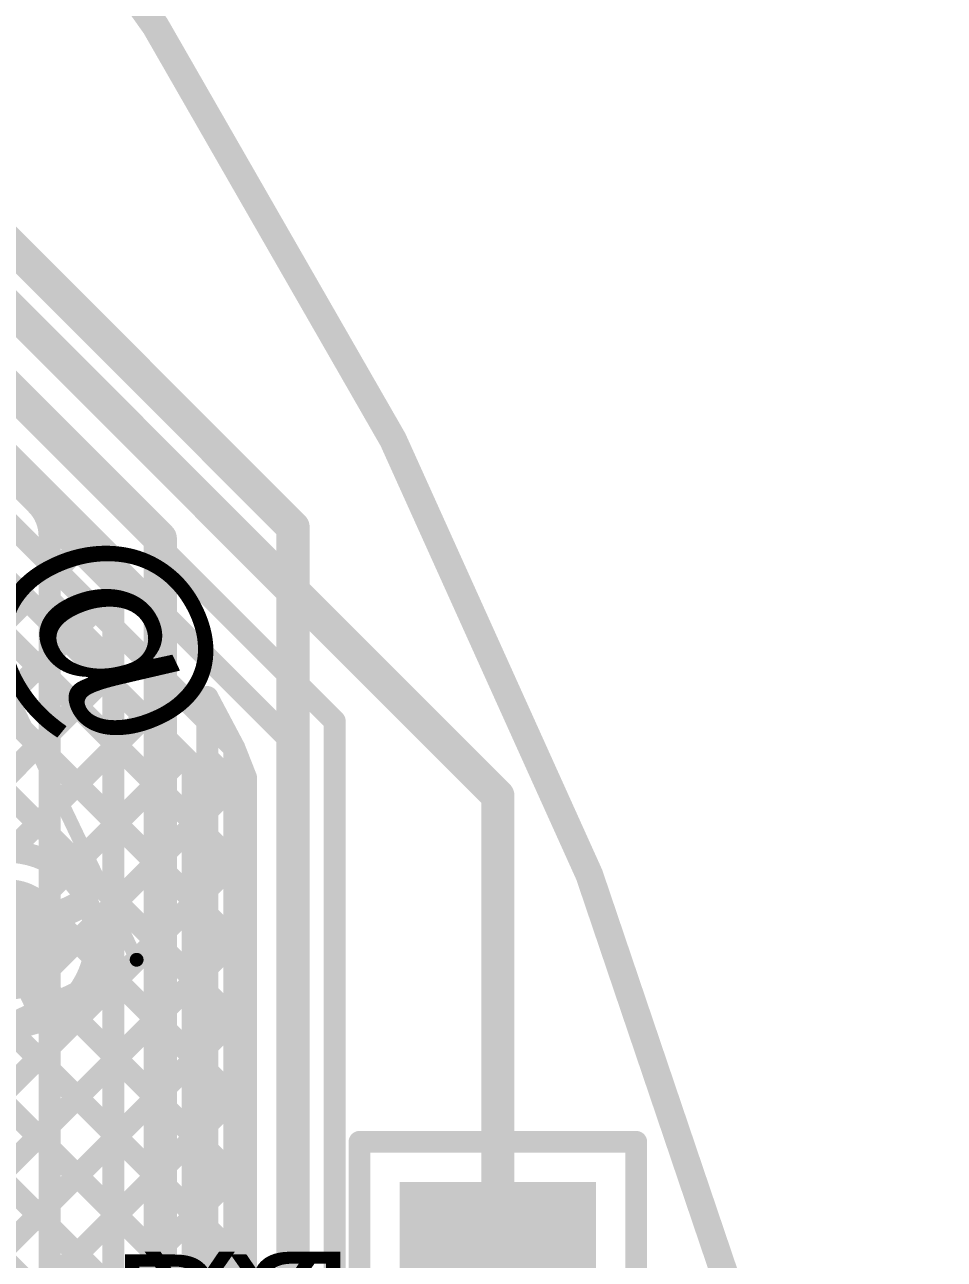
# Model space of a CAD drawing. Header units: millimetres. Extents: x -0.64 to 2.98, y -0.65 to 2.86.
# Drawn here: x 2.646 to 2.9783, y 1.6376 to 2.0836 of the extents above; entities that cross this region are included whole.
import ezdxf

# ---------------------------------------------------------------- set-up
doc = ezdxf.new("R2010")
doc.units = ezdxf.units.MM
doc.header["$MEASUREMENT"] = 0
for name, color, linetype in [('BottomLayer', 5, 'Continuous'), ('BottomOverlay', 54, 'Continuous'), ('BottomSolder', 6, 'Continuous'), ('Mechanical2', 216, 'Continuous'), ('MultiLayer', 9, 'Continuous'), ('PadHoleLayer', 156, 'Continuous'), ('TopLayer', 1, 'Continuous'), ('TopOverlay', 2, 'Continuous'), ('TopPaste', 8, 'Continuous'), ('TopSolder', 216, 'Continuous')]:
    doc.layers.add(name, color=color, linetype=linetype)
doc.styles.add('Arial', font='', dxfattribs={"height": 0.2})
doc.styles.get('Arial').set_extended_font_data('Arial')

# ---------------------------------------------------------------- blocks, each defined once
blk = doc.blocks.new('SPM0687LR5H_1_234')
at = {"layer": 'BottomSolder'}
h = blk.add_hatch(color=6, dxfattribs=at)
edge = h.paths.add_edge_path()
edge.add_arc((0, -0.03594), 0.004, 0, 360)
at = {"layer": 'PadHoleLayer'}
h = blk.add_hatch(color=156, dxfattribs=at)
edge = h.paths.add_edge_path()
edge.add_arc((0, -0.03594), 0.02018, 0, 360)
at = {"layer": 'TopLayer'}
h = blk.add_hatch(color=1, dxfattribs=at)
edge = h.paths.add_edge_path()
edge.add_arc((-0.0474, 0.06705), 0.01772, 0, 360)
h = blk.add_hatch(color=1, dxfattribs=at)
edge = h.paths.add_edge_path()
edge.add_arc((0, 0.06705), 0.01772, 0, 360)
h = blk.add_hatch(color=1, dxfattribs=at)
edge = h.paths.add_edge_path()
edge.add_arc((0.0474, 0.06705), 0.01772, 0, 360)
h = blk.add_hatch(color=1, dxfattribs=at)
edge = h.paths.add_edge_path()
edge.add_arc((0, -0.03594), 0.03299, 0, 360)
h = blk.add_hatch(color=1, dxfattribs=at)
edge = h.paths.add_edge_path()
edge.add_arc((-0.0474, -0.06705), 0.01772, 0, 360)
h = blk.add_hatch(color=1, dxfattribs=at)
edge = h.paths.add_edge_path()
edge.add_arc((0.0474, -0.06705), 0.01772, 0, 360)
at = {"layer": 'TopPaste'}
h = blk.add_hatch(color=8, dxfattribs=at)
edge = h.paths.add_edge_path()
edge.add_arc((-0.0474, 0.06705), 0.01772, 0, 360)
h = blk.add_hatch(color=8, dxfattribs=at)
edge = h.paths.add_edge_path()
edge.add_arc((0, 0.06705), 0.01772, 0, 360)
h = blk.add_hatch(color=8, dxfattribs=at)
edge = h.paths.add_edge_path()
edge.add_arc((0.0474, 0.06705), 0.01772, 0, 360)
h = blk.add_hatch(color=8, dxfattribs=at)
edge = h.paths.add_edge_path()
edge.add_arc((-0.0474, -0.06705), 0.01772, 0, 360)
h = blk.add_hatch(color=8, dxfattribs=at)
edge = h.paths.add_edge_path()
edge.add_arc((0.0474, -0.06705), 0.01772, 0, 360)
at = {"layer": 'TopSolder'}
h = blk.add_hatch(color=216, dxfattribs=at)
edge = h.paths.add_edge_path()
edge.add_arc((-0.0474, 0.06705), 0.02172, 0, 360)
h = blk.add_hatch(color=216, dxfattribs=at)
edge = h.paths.add_edge_path()
edge.add_arc((0, 0.06705), 0.02172, 0, 360)
h = blk.add_hatch(color=216, dxfattribs=at)
edge = h.paths.add_edge_path()
edge.add_arc((0.0474, 0.06705), 0.02172, 0, 360)
h = blk.add_hatch(color=216, dxfattribs=at)
edge = h.paths.add_edge_path()
edge.add_arc((0, -0.03594), 0.03699, 0, 360)
h = blk.add_hatch(color=216, dxfattribs=at)
edge = h.paths.add_edge_path()
edge.add_arc((-0.0474, -0.06705), 0.02172, 0, 360)
h = blk.add_hatch(color=216, dxfattribs=at)
edge = h.paths.add_edge_path()
edge.add_arc((0.0474, -0.06705), 0.02172, 0, 360)
at = {"layer": 'TopOverlay', "const_width": 0.005}
for points in [[(-0.07402, 0.09591), (-0.07402, -0.10591)], [(0.07402, 0.09591), (-0.07402, 0.09591)], [(0.07402, 0.09591), (0.07402, -0.10591)], [(-0.085, 0.075), (-0.085, 0.065)], [(-0.085, 0.075), (-0.08, 0.07)], [(-0.08, 0.07), (-0.085, 0.065)], [(0.07402, -0.10591), (-0.07402, -0.10591)]]:
    blk.add_lwpolyline(points, dxfattribs=at)
at = {"layer": 'TopOverlay', "const_width": 0.0025}
for points in [[(-0.07527, 0.09591, 1), (-0.07277, 0.09591, 1)], [(-0.07527, 0.09591, 1), (-0.07277, 0.09591, 1)], [(0.07277, 0.09591, 1), (0.07527, 0.09591, 1)], [(0.07277, 0.09591, 1), (0.07527, 0.09591, 1)], [(-0.08625, 0.075, 1), (-0.08375, 0.075, 1)], [(-0.08625, 0.075, 1), (-0.08375, 0.075, 1)], [(-0.08125, 0.07, 1), (-0.07875, 0.07, 1)], [(-0.08125, 0.07, 1), (-0.07875, 0.07, 1)], [(-0.08625, 0.065, 1), (-0.08375, 0.065, 1)], [(-0.08625, 0.065, 1), (-0.08375, 0.065, 1)], [(-0.07527, -0.10591, 1), (-0.07277, -0.10591, 1)], [(-0.07527, -0.10591, 1), (-0.07277, -0.10591, 1)], [(0.07277, -0.10591, 1), (0.07527, -0.10591, 1)], [(0.07277, -0.10591, 1), (0.07527, -0.10591, 1)]]:
    blk.add_lwpolyline(points, format="xyb", close=True, dxfattribs=at)
blk = doc.blocks.new('HDR1X5_257')
at = {"layer": 'BottomLayer'}
blk.add_hatch(color=5, dxfattribs=at).paths.add_polyline_path([(-0.0315, 0.0315), (0.0315, 0.0315), (0.0315, -0.0315), (-0.0315, -0.0315)])
at = {"layer": 'BottomSolder'}
blk.add_hatch(color=6, dxfattribs=at).paths.add_polyline_path([(-0.0355, 0.0355), (0.0355, 0.0355), (0.0355, -0.0355), (-0.0355, -0.0355)])
at = {"layer": 'MultiLayer'}
blk.add_hatch(color=9, dxfattribs=at).paths.add_polyline_path([(-0.0315, 0.0315), (0.0315, 0.0315), (0.0315, -0.0315), (-0.0315, -0.0315)])
at = {"layer": 'PadHoleLayer'}
h = blk.add_hatch(color=156, dxfattribs=at)
edge = h.paths.add_edge_path()
edge.add_arc((0, 0), 0.0187, 0, 360)
at = {"layer": 'TopLayer'}
blk.add_hatch(color=1, dxfattribs=at).paths.add_polyline_path([(-0.0315, 0.0315), (0.0315, 0.0315), (0.0315, -0.0315), (-0.0315, -0.0315)])
at = {"layer": 'TopSolder'}
blk.add_hatch(color=216, dxfattribs=at).paths.add_polyline_path([(-0.0355, 0.0355), (0.0355, 0.0355), (0.0355, -0.0355), (-0.0355, -0.0355)])
at = {"layer": 'TopOverlay', "const_width": 0.00787}
for points in [[(-0.05, -0.05), (-0.05, 0.05)], [(0.45, 0.05), (-0.05, 0.05)], [(0.45, -0.05), (-0.05, -0.05)]]:
    blk.add_lwpolyline(points, dxfattribs=at)
at = {"layer": 'TopOverlay', "const_width": 0.00394}
for points in [[(-0.05197, 0.05, 1), (-0.04803, 0.05, 1)], [(-0.05197, 0.05, 1), (-0.04803, 0.05, 1)], [(-0.05197, -0.05, 1), (-0.04803, -0.05, 1)], [(-0.05197, -0.05, 1), (-0.04803, -0.05, 1)]]:
    blk.add_lwpolyline(points, format="xyb", close=True, dxfattribs=at)

msp = doc.modelspace()

# ---------------------------------------------------------------- linework, layer by layer
at = {"layer": 'BottomLayer'}
for points, const_width in [([(2.533, 2.112), (2.743, 1.902)], 0.012), ([(2.516, 2.077), (2.695, 1.898)], 0.012), ([(2.50896, 2.06), (2.678, 1.89096)], 0.008), ([(2.50733, 2.0533), (2.6503, 1.91033)], 0.008), ([(2.65159, 1.90887), (2.65584, 1.91312)], 0.008), ([(2.65372, 1.90527), (2.678, 1.88099)], 0.008), ([(2.743, 1.604), (2.743, 1.902)], 0.012), ([(2.655, 1.34426), (2.655, 1.899)], 0.008), ([(2.655, 1.884), (2.66998, 1.89898)], 0.008), ([(2.695, 1.239), (2.695, 1.898)], 0.012), ([(2.678, 1.239), (2.678, 1.89096)], 0.008), ([(2.655, 1.85571), (2.678, 1.87871)], 0.008), ([(2.655, 1.8757), (2.678, 1.8527)], 0.008), ([(2.655, 1.82743), (2.678, 1.85043)], 0.008), ([(2.655, 1.84742), (2.678, 1.82442)], 0.008), ([(2.712, 1.84066), (2.72174, 1.82226)], 0.008), ([(2.712, 1.24604), (2.712, 1.84066)], 0.008), ([(2.712, 1.82786), (2.71643, 1.83229)], 0.008), ([(2.655, 1.79915), (2.678, 1.82215)], 0.008), ([(2.72174, 1.82226), (2.726, 1.81145)], 0.008), ([(2.655, 1.81913), (2.678, 1.79613)], 0.008), ([(2.712, 1.8187), (2.726, 1.8047)], 0.008), ([(2.712, 1.79958), (2.7254, 1.81298)], 0.008), ([(2.726, 1.604), (2.726, 1.81145)], 0.008), ([(2.655, 1.77086), (2.678, 1.79386)], 0.008), ([(2.655, 1.79085), (2.678, 1.76785)], 0.008), ([(2.712, 1.79042), (2.726, 1.77642)], 0.008), ([(2.712, 1.77129), (2.726, 1.78529)], 0.008), ([(2.655, 1.74258), (2.678, 1.76558)], 0.008), ([(2.655, 1.76257), (2.678, 1.73957)], 0.008), ([(2.712, 1.76213), (2.726, 1.74813)], 0.008), ([(2.712, 1.74301), (2.726, 1.75701)], 0.008), ([(2.655, 1.71429), (2.678, 1.73729)], 0.008), ([(2.655, 1.73428), (2.678, 1.71128)], 0.008), ([(2.712, 1.73385), (2.726, 1.71985)], 0.008), ([(2.712, 1.71472), (2.726, 1.72872)], 0.008), ([(2.655, 1.68601), (2.678, 1.70901)], 0.008), ([(2.655, 1.706), (2.678, 1.683)], 0.008), ([(2.712, 1.70557), (2.726, 1.69157)], 0.008), ([(2.712, 1.68644), (2.726, 1.70044)], 0.008), ([(2.655, 1.65772), (2.678, 1.68072)], 0.008), ([(2.655, 1.67771), (2.678, 1.65471)], 0.008), ([(2.712, 1.67728), (2.726, 1.66328)], 0.008), ([(2.712, 1.65816), (2.726, 1.67216)], 0.008), ([(2.655, 1.62944), (2.678, 1.65244)], 0.008), ([(2.655, 1.64943), (2.678, 1.62643)], 0.008), ([(2.712, 1.649), (2.726, 1.635)], 0.008), ([(2.712, 1.62987), (2.726, 1.64387)], 0.008)]:
    msp.add_lwpolyline(points, dxfattribs=dict(at, const_width=const_width))
for points, const_width in [([(2.6483, 1.91033, 1), (2.6523, 1.91033, 1)], 0.004), ([(2.6483, 1.91033, 1), (2.6523, 1.91033, 1)], 0.004), ([(2.64831, 1.91031, 1), (2.65231, 1.91031, 1)], 0.004), ([(2.65384, 1.91312, 1), (2.65784, 1.91312, 1)], 0.004), ([(2.64959, 1.90887, 1), (2.65359, 1.90887, 1)], 0.004), ([(2.65172, 1.90527, 1), (2.65572, 1.90527, 1)], 0.004), ([(2.74, 1.902, 1), (2.746, 1.902, 1)], 0.006), ([(2.74, 1.902, 1), (2.746, 1.902, 1)], 0.006), ([(2.653, 1.899, 1), (2.657, 1.899, 1)], 0.004), ([(2.653, 1.899, 1), (2.657, 1.899, 1)], 0.004), ([(2.653, 1.899, 1), (2.657, 1.899, 1)], 0.004), ([(2.66798, 1.89898, 1), (2.67198, 1.89898, 1)], 0.004), ([(2.692, 1.898, 1), (2.698, 1.898, 1)], 0.006), ([(2.692, 1.898, 1), (2.698, 1.898, 1)], 0.006), ([(2.676, 1.89096, 1), (2.68, 1.89096, 1)], 0.004), ([(2.676, 1.89096, 1), (2.68, 1.89096, 1)], 0.004), ([(2.653, 1.884, 1), (2.657, 1.884, 1)], 0.004), ([(2.676, 1.88099, 1), (2.68, 1.88099, 1)], 0.004), ([(2.676, 1.87871, 1), (2.68, 1.87871, 1)], 0.004), ([(2.653, 1.8757, 1), (2.657, 1.8757, 1)], 0.004), ([(2.653, 1.85571, 1), (2.657, 1.85571, 1)], 0.004), ([(2.676, 1.8527, 1), (2.68, 1.8527, 1)], 0.004), ([(2.653, 1.84742, 1), (2.657, 1.84742, 1)], 0.004), ([(2.676, 1.85043, 1), (2.68, 1.85043, 1)], 0.004), ([(2.71, 1.84066, 1), (2.714, 1.84066, 1)], 0.004), ([(2.71, 1.84066, 1), (2.714, 1.84066, 1)], 0.004), ([(2.71443, 1.83229, 1), (2.71843, 1.83229, 1)], 0.004), ([(2.653, 1.82743, 1), (2.657, 1.82743, 1)], 0.004), ([(2.71, 1.82786, 1), (2.714, 1.82786, 1)], 0.004), ([(2.676, 1.82442, 1), (2.68, 1.82442, 1)], 0.004), ([(2.676, 1.82215, 1), (2.68, 1.82215, 1)], 0.004), ([(2.71974, 1.82226, 1), (2.72374, 1.82226, 1)], 0.004), ([(2.71974, 1.82226, 1), (2.72374, 1.82226, 1)], 0.004), ([(2.653, 1.81913, 1), (2.657, 1.81913, 1)], 0.004), ([(2.71, 1.8187, 1), (2.714, 1.8187, 1)], 0.004), ([(2.7234, 1.81298, 1), (2.7274, 1.81298, 1)], 0.004), ([(2.724, 1.81145, 1), (2.728, 1.81145, 1)], 0.004), ([(2.724, 1.81145, 1), (2.728, 1.81145, 1)], 0.004), ([(2.724, 1.8047, 1), (2.728, 1.8047, 1)], 0.004), ([(2.653, 1.79915, 1), (2.657, 1.79915, 1)], 0.004), ([(2.71, 1.79958, 1), (2.714, 1.79958, 1)], 0.004), ([(2.676, 1.79613, 1), (2.68, 1.79613, 1)], 0.004), ([(2.676, 1.79386, 1), (2.68, 1.79386, 1)], 0.004), ([(2.653, 1.79085, 1), (2.657, 1.79085, 1)], 0.004), ([(2.71, 1.79042, 1), (2.714, 1.79042, 1)], 0.004), ([(2.724, 1.78529, 1), (2.728, 1.78529, 1)], 0.004), ([(2.724, 1.77642, 1), (2.728, 1.77642, 1)], 0.004), ([(2.71, 1.77129, 1), (2.714, 1.77129, 1)], 0.004), ([(2.653, 1.77086, 1), (2.657, 1.77086, 1)], 0.004), ([(2.676, 1.76785, 1), (2.68, 1.76785, 1)], 0.004), ([(2.653, 1.76257, 1), (2.657, 1.76257, 1)], 0.004), ([(2.676, 1.76558, 1), (2.68, 1.76558, 1)], 0.004), ([(2.71, 1.76213, 1), (2.714, 1.76213, 1)], 0.004), ([(2.724, 1.75701, 1), (2.728, 1.75701, 1)], 0.004), ([(2.724, 1.74813, 1), (2.728, 1.74813, 1)], 0.004), ([(2.653, 1.74258, 1), (2.657, 1.74258, 1)], 0.004), ([(2.71, 1.74301, 1), (2.714, 1.74301, 1)], 0.004), ([(2.676, 1.73957, 1), (2.68, 1.73957, 1)], 0.004), ([(2.676, 1.73729, 1), (2.68, 1.73729, 1)], 0.004), ([(2.653, 1.73428, 1), (2.657, 1.73428, 1)], 0.004), ([(2.71, 1.73385, 1), (2.714, 1.73385, 1)], 0.004), ([(2.724, 1.72872, 1), (2.728, 1.72872, 1)], 0.004), ([(2.724, 1.71985, 1), (2.728, 1.71985, 1)], 0.004), ([(2.653, 1.71429, 1), (2.657, 1.71429, 1)], 0.004), ([(2.71, 1.71472, 1), (2.714, 1.71472, 1)], 0.004), ([(2.676, 1.71128, 1), (2.68, 1.71128, 1)], 0.004), ([(2.676, 1.70901, 1), (2.68, 1.70901, 1)], 0.004), ([(2.653, 1.706, 1), (2.657, 1.706, 1)], 0.004), ([(2.71, 1.70557, 1), (2.714, 1.70557, 1)], 0.004), ([(2.724, 1.70044, 1), (2.728, 1.70044, 1)], 0.004), ([(2.724, 1.69157, 1), (2.728, 1.69157, 1)], 0.004), ([(2.71, 1.68644, 1), (2.714, 1.68644, 1)], 0.004), ([(2.653, 1.68601, 1), (2.657, 1.68601, 1)], 0.004), ([(2.676, 1.683, 1), (2.68, 1.683, 1)], 0.004), ([(2.653, 1.67771, 1), (2.657, 1.67771, 1)], 0.004), ([(2.676, 1.68072, 1), (2.68, 1.68072, 1)], 0.004), ([(2.71, 1.67728, 1), (2.714, 1.67728, 1)], 0.004), ([(2.724, 1.67216, 1), (2.728, 1.67216, 1)], 0.004), ([(2.724, 1.66328, 1), (2.728, 1.66328, 1)], 0.004), ([(2.653, 1.65772, 1), (2.657, 1.65772, 1)], 0.004), ([(2.71, 1.65816, 1), (2.714, 1.65816, 1)], 0.004), ([(2.676, 1.65471, 1), (2.68, 1.65471, 1)], 0.004), ([(2.676, 1.65244, 1), (2.68, 1.65244, 1)], 0.004), ([(2.653, 1.64943, 1), (2.657, 1.64943, 1)], 0.004), ([(2.71, 1.649, 1), (2.714, 1.649, 1)], 0.004), ([(2.724, 1.64387, 1), (2.728, 1.64387, 1)], 0.004), ([(2.724, 1.635, 1), (2.728, 1.635, 1)], 0.004)]:
    msp.add_lwpolyline(points, format="xyb", close=True, dxfattribs=dict(at, const_width=const_width))
at = {"layer": 'BottomLayer', "const_width": 0.008}
for points in [[(2.6503, 1.91033, -0.199231), (2.655, 1.899)], [(2.65031, 1.91031, -0.198912), (2.655, 1.899)]]:
    msp.add_lwpolyline(points, format="xyb", dxfattribs=at)
at = {"layer": 'Mechanical2', "const_width": 0.01}
msp.add_lwpolyline([(1.75783, 2.80917, -6.230382), (0.64896, 2.81029)], format="xyb", dxfattribs=at)
at = {"layer": 'TopLayer'}
for points, const_width in [([(2.494, 2.128), (2.817, 1.805)], 0.012), ([(2.513, 2.077), (2.758, 1.832)], 0.008), ([(2.50626, 2.06074), (2.74174, 1.82526)], 0.008), ([(2.49826, 2.04574), (2.72174, 1.82226)], 0.008), ([(2.57336, 1.94942), (2.70674, 1.81605)], 0.008), ([(2.58212, 1.9203), (2.70674, 1.79568)], 0.008), ([(2.62618, 1.85518), (2.64689, 1.87589)], 0.008), ([(2.62975, 1.83047), (2.66104, 1.86175)], 0.008), ([(2.63264, 1.80507), (2.67518, 1.84761)], 0.008), ([(2.63042, 1.84372), (2.70674, 1.7674)], 0.008), ([(2.64064, 1.78479), (2.68932, 1.83347)], 0.008), ([(2.758, 1.489), (2.758, 1.832)], 0.008), ([(2.74174, 1.40526), (2.74174, 1.82526)], 0.008), ([(2.62521, 1.82064), (2.70674, 1.73911)], 0.008), ([(2.72174, 1.11226), (2.72174, 1.82226)], 0.008), ([(2.66096, 1.77682), (2.70346, 1.81932)], 0.008), ([(2.70674, 1.11226), (2.70674, 1.81605)], 0.008), ([(2.817, 1.63), (2.817, 1.805)], 0.012), ([(2.67114, 1.75871), (2.70674, 1.79431)], 0.008), ([(2.59257, 1.77939), (2.63992, 1.75308)], 0.022), ([(2.53112, 1.77331), (2.70674, 1.59769)], 0.008), ([(2.38453, 1.44382), (2.70674, 1.76603)], 0.008), ([(2.63992, 1.75308), (2.66494, 1.76501)], 0.01), ([(2.52291, 1.75323), (2.70674, 1.56941)], 0.008), ([(2.63992, 1.75308), (2.65185, 1.72806)], 0.01), ([(2.67097, 1.7466), (2.70674, 1.71083)], 0.008), ([(2.38453, 1.41554), (2.70674, 1.73775)], 0.008), ([(2.59691, 1.7358), (2.70674, 1.62598)], 0.008), ([(2.66041, 1.72887), (2.70674, 1.68255)], 0.008), ([(2.63963, 1.72137), (2.70674, 1.65426)], 0.008), ([(2.37347, 1.37619), (2.70674, 1.70946)], 0.008), ([(2.36456, 1.339), (2.70674, 1.68118)], 0.008), ([(2.39284, 1.339), (2.70674, 1.65289)], 0.008)]:
    msp.add_lwpolyline(points, dxfattribs=dict(at, const_width=const_width))
for points, const_width in [([(2.64489, 1.87589, 1), (2.64889, 1.87589, 1)], 0.004), ([(2.65904, 1.86175, 1), (2.66304, 1.86175, 1)], 0.004), ([(2.67318, 1.84761, 1), (2.67718, 1.84761, 1)], 0.004), ([(2.68732, 1.83347, 1), (2.69132, 1.83347, 1)], 0.004), ([(2.756, 1.832, 1), (2.76, 1.832, 1)], 0.004), ([(2.756, 1.832, 1), (2.76, 1.832, 1)], 0.004), ([(2.73974, 1.82526, 1), (2.74374, 1.82526, 1)], 0.004), ([(2.73974, 1.82526, 1), (2.74374, 1.82526, 1)], 0.004), ([(2.71974, 1.82226, 1), (2.72374, 1.82226, 1)], 0.004), ([(2.71974, 1.82226, 1), (2.72374, 1.82226, 1)], 0.004), ([(2.70146, 1.81932, 1), (2.70546, 1.81932, 1)], 0.004), ([(2.70474, 1.81605, 1), (2.70874, 1.81605, 1)], 0.004), ([(2.70474, 1.81605, 1), (2.70874, 1.81605, 1)], 0.004), ([(2.814, 1.805, 1), (2.82, 1.805, 1)], 0.006), ([(2.814, 1.805, 1), (2.82, 1.805, 1)], 0.006), ([(2.70474, 1.79568, 1), (2.70874, 1.79568, 1)], 0.004), ([(2.70474, 1.79431, 1), (2.70874, 1.79431, 1)], 0.004), ([(2.65896, 1.77682, 1), (2.66296, 1.77682, 1)], 0.004), ([(2.66655, 1.76673, 1), (2.67055, 1.76673, 1)], 0.004), ([(2.66655, 1.76673, 1), (2.67055, 1.76673, 1)], 0.004), ([(2.70474, 1.7674, 1), (2.70874, 1.7674, 1)], 0.004), ([(2.66244, 1.76501, 1), (2.66744, 1.76501, 1)], 0.005), ([(2.70474, 1.76603, 1), (2.70874, 1.76603, 1)], 0.004), ([(2.63442, 1.75308, 1), (2.64542, 1.75308, 1)], 0.011), ([(2.66914, 1.75871, 1), (2.67314, 1.75871, 1)], 0.004), ([(2.66964, 1.75308, 1), (2.67364, 1.75308, 1)], 0.004), ([(2.66964, 1.75308, 1), (2.67364, 1.75308, 1)], 0.004), ([(2.66897, 1.7466, 1), (2.67297, 1.7466, 1)], 0.004), ([(2.70474, 1.73911, 1), (2.70874, 1.73911, 1)], 0.004), ([(2.70474, 1.73775, 1), (2.70874, 1.73775, 1)], 0.004), ([(2.64935, 1.72806, 1), (2.65435, 1.72806, 1)], 0.005), ([(2.65841, 1.72887, 1), (2.66241, 1.72887, 1)], 0.004), ([(2.70474, 1.71083, 1), (2.70874, 1.71083, 1)], 0.004), ([(2.70474, 1.70946, 1), (2.70874, 1.70946, 1)], 0.004), ([(2.70474, 1.68255, 1), (2.70874, 1.68255, 1)], 0.004), ([(2.70474, 1.68118, 1), (2.70874, 1.68118, 1)], 0.004), ([(2.70474, 1.65426, 1), (2.70874, 1.65426, 1)], 0.004), ([(2.70474, 1.65289, 1), (2.70874, 1.65289, 1)], 0.004)]:
    msp.add_lwpolyline(points, format="xyb", close=True, dxfattribs=dict(at, const_width=const_width))
at = {"layer": 'TopLayer', "const_width": 0.008}
for points in [[(2.63838, 1.78476, -0.302338), (2.66855, 1.76673)], [(2.66855, 1.76673, -0.111726), (2.67164, 1.75308)], [(2.67164, 1.75308, -0.799004), (2.6113, 1.73943)]]:
    msp.add_lwpolyline(points, format="xyb", dxfattribs=at)

# ---------------------------------------------------------------- block references
for name, p, rotation in [('SPM0687LR5H_1_234', (2.559, 1.767), 115.5), ('HDR1X5_257', (2.817, 1.63), 270)]:
    msp.add_blockref(name, p, dxfattribs=dict(rotation=rotation))

# ---------------------------------------------------------------- texts
at = {"layer": 'BottomOverlay', "style": 'Arial', "text_generation_flag": 2}
msp.add_text('RX', height=0.04, rotation=360, dxfattribs=at).set_placement((2.76468, 1.60031))
at = {"layer": 'TopOverlay', "style": 'Arial'}
for s, height, rotation, p in [('@', 0.06, 295.5, (2.63344, 1.88752)), ('RX', 0.04, 360, (2.67768, 1.59931))]:
    msp.add_text(s, height=height, rotation=rotation, dxfattribs=at).set_placement(p)

doc.saveas('drawing.dxf')
